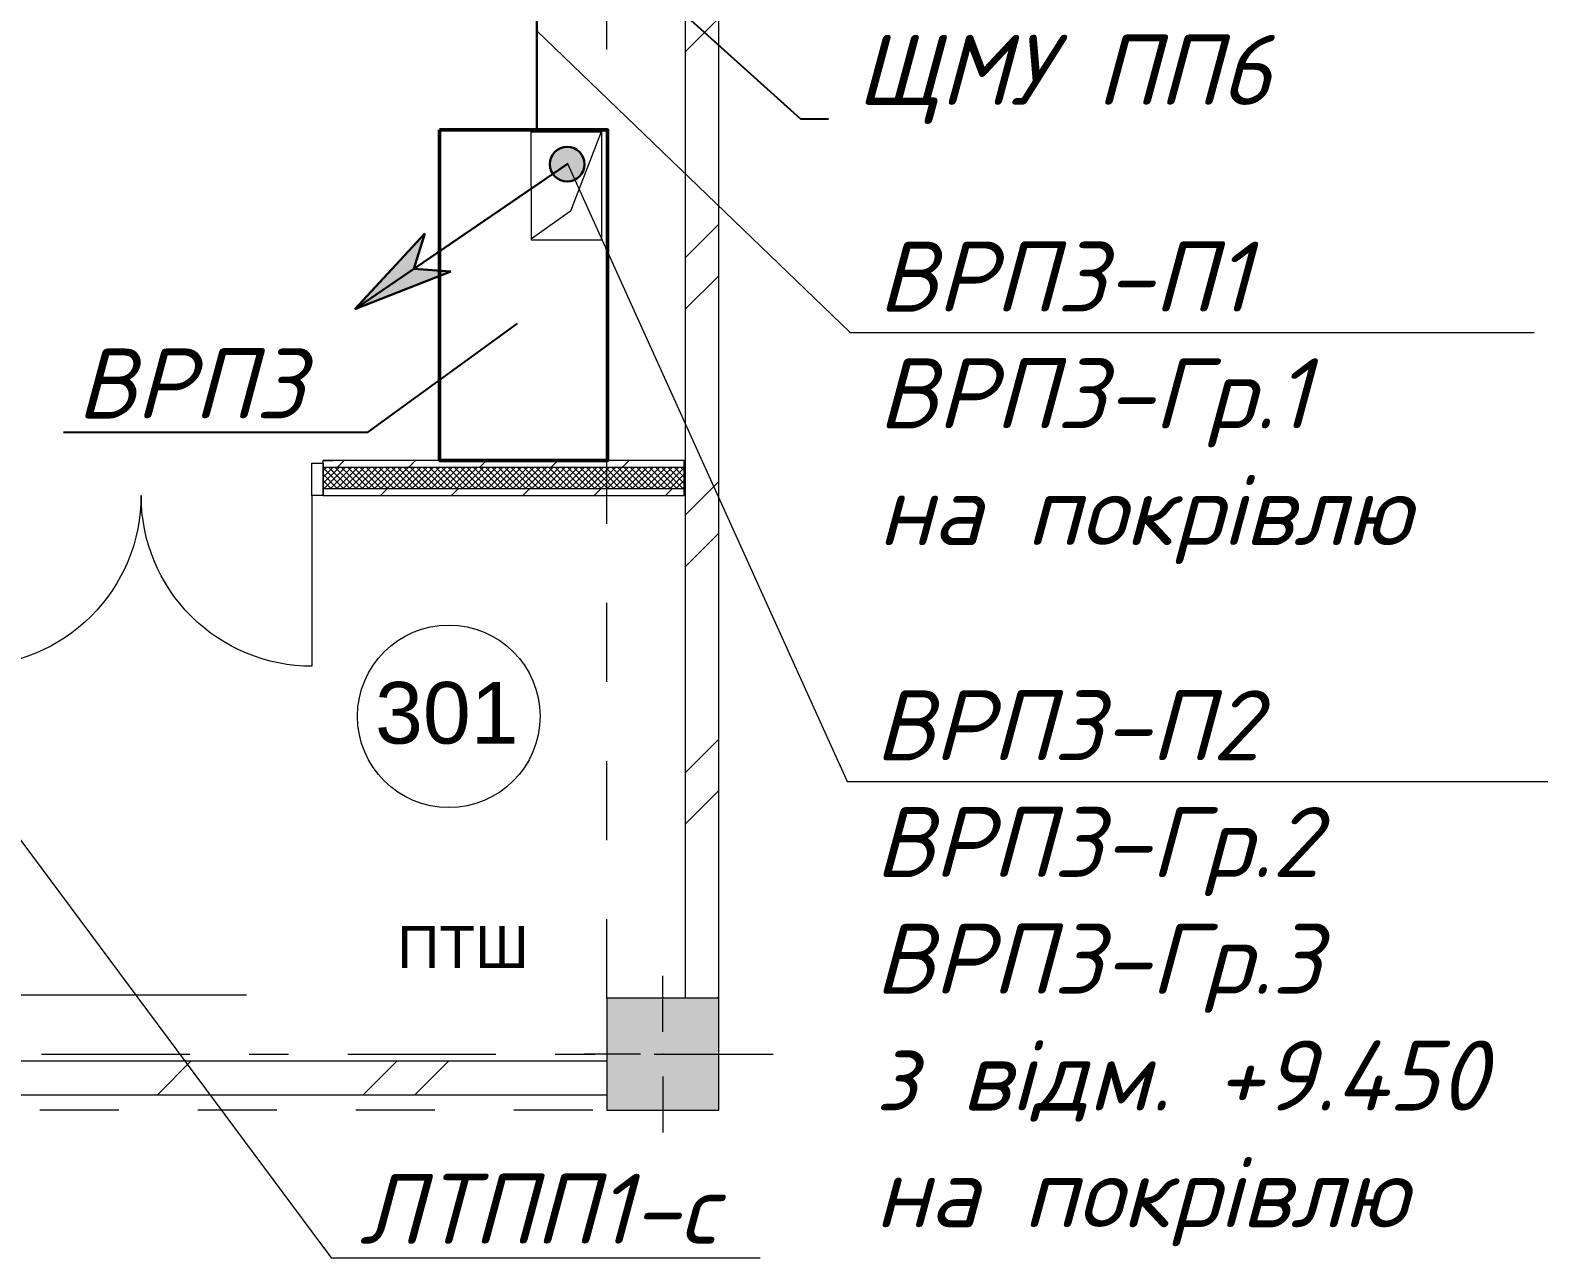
# Model space of a CAD drawing. Header units: millimetres. Extents: x -164867 to 807677, y -316775 to 513985.
# Drawn here: x 498299 to 503687, y 261214 to 265589 of the extents above; entities that cross this region are included whole.
import ezdxf
from ezdxf import colors
from ezdxf.entities.mleader import LeaderData, LeaderLine
from ezdxf.math import Vec2, Vec3

# ---------------------------------------------------------------- set-up
doc = ezdxf.new("R2010")
doc.units = ezdxf.units.MM
doc.linetypes.add('Штриховая', pattern=[564.444447, 282.222223, -282.222223])
doc.linetypes.add('Штрихштриховая', pattern=[1093.611073, 529.166651, -211.666656, 141.111112, -211.666656])
for name, color, linetype, lineweight in [('E_В лотку', 5, 'Kabl_in_Lotok', 30), ('E_Позначення', 7, 'Continuous', 15), ('E_Розп. мережі', 5, 'Continuous', 30), ('E_Щити', 1, 'Continuous', 50)]:
    doc.layers.add(name, color=color, linetype=linetype, lineweight=lineweight)
for name, color, linetype in [('АР-Осі', 7, 'Continuous'), ('колоны', 7, 'Continuous'), ('перегородки', 7, 'Continuous'), ('Экспликация', 7, 'Continuous')]:
    doc.layers.add(name, color=color, linetype=linetype)
doc.styles.add('ISO', font='isocpeui.ttf')
doc.styles.add('ГОСТ 2.304', font='isocpeui.ttf')
doc.styles.add('СГЕНЕРИР_СТИЛЬ_1', font='arial.ttf')
doc.linetypes.add('Kabl_in_Lotok', pattern='A,10,[130,ltypeshp.shx,S=1,R=0,X=0,Y=0],1,[130,ltypeshp.shx,S=1,R=90,X=0,Y=-1],1,[130,ltypeshp.shx,S=1,R=0,X=0,Y=0],10', length=22)

# ---------------------------------------------------------------- blocks, each defined once
blk = doc.blocks.new('_None')
blk = doc.blocks.new('+9450')
at = {"layer": 'колоны', "linetype": 'Continuous', "lineweight": 0}
blk.add_hatch(color=7, dxfattribs=at).paths.add_polyline_path([(6700, -200), (7100, -200), (7100, 200), (6700, 200)])
at = {"color": 253, "linetype": 'Штриховая', "lineweight": 18}
for p, q in [((6700, 200), (6700, 8745)), ((6650, -200), (3186.3, -200))]:
    blk.add_line(p, q, dxfattribs=at)
at = {"color": 7, "linetype": 'Continuous', "lineweight": 20}
blk.add_line((3196.2, 211.4), (5413.4, 211.4), dxfattribs=at)
at = {"layer": 'АР-Осі', "color": 7, "linetype": 'Штрихштриховая', "lineweight": 18}
blk.add_line((-786.6, 0), (7293.7, 0), dxfattribs=at)
at = {"layer": 'колоны', "color": 7, "linetype": 'Continuous', "lineweight": 18}
for p, q in [((6900, 80), (6900, 280)), ((7100, 200), (6700, 200)), ((6700, 200), (6700, -200)), ((7100, -200), (7100, 200)), ((6820, 0), (6620, 0)), ((6980, 0), (7180, 0)), ((6900, -80), (6900, -280)), ((6700, -200), (7100, -200))]:
    blk.add_line(p, q, dxfattribs=at)
blk.add_point((6900, 0), dxfattribs=at)
at = {"layer": 'перегородки', "color": 7, "linetype": 'Continuous', "lineweight": 20}
for p, q in [((7100, -25), (7100, 8450)), ((6980, 8300), (6980, 200)), ((5686.8, 2120), (5723.8, 2120)), ((5686.8, 2110), (5686.8, 2120)), ((6976.8, 2120), (5686.8, 2120)), ((5686.8, 2110), (5686.8, 2120)), ((5686.8, 2110), (5686.8, 2120)), ((5686.8, 2120), (5723.8, 2120)), ((5686.8, 2120), (5723.8, 2120)), ((5686.8, 2095), (5686.8, 2110)), ((5686.8, 2095), (5686.8, 2110)), ((5686.8, 2095), (5686.8, 2110)), ((6976.8, 1995), (6976.8, 2120)), ((5686.8, 2020), (5686.8, 2095)), ((5686.8, 2020), (5686.8, 2095)), ((5686.8, 2020), (5686.8, 2095)), ((5646.8, 1995), (5646.8, 1385)), ((5686.8, 1995), (5686.8, 2020)), ((5686.8, 1995), (5686.8, 2020)), ((5686.8, 1995), (5686.8, 2020)), ((5686.8, 1995), (5723.8, 1995)), ((5686.8, 1995), (6976.8, 1995)), ((5686.8, 1995), (5723.8, 1995)), ((5686.8, 1995), (5723.8, 1995)), ((6700, -25), (3186.3, -25)), ((3186.3, -145), (6700, -145))]:
    blk.add_line(p, q, dxfattribs=at)
at = {"layer": 'перегородки', "color": 7, "linetype": 'Continuous', "lineweight": 18}
for p, q in [((6980, 3578.7), (7100, 3698.7)), ((6980, 2843.3), (7100, 2963.3)), ((6980, 2659.4), (7100, 2779.4)), ((5646.8, 1995), (5646.8, 2110)), ((5646.8, 2110), (5686.8, 2110)), ((5686.8, 2110), (5686.8, 1995)), ((5736.7, 2095), (5761.7, 2120)), ((5991.3, 2095), (6016.3, 2120)), ((6245.9, 2095), (6270.9, 2120)), ((6500.4, 2095), (6525.4, 2120)), ((6755, 2095), (6780, 2120)), ((5686.8, 2083), (5698.8, 2095)), ((5686.8, 2060.6), (5721.2, 2095)), ((5686.8, 2038.1), (5743.7, 2095)), ((6976.8, 2095), (5686.8, 2095)), ((5759.7, 2020), (5686.8, 2092.9)), ((5737.3, 2020), (5686.8, 2070.5)), ((5714.8, 2020), (5686.8, 2048)), ((5691.1, 2020), (5766.1, 2095)), ((5782.2, 2020), (5707.2, 2095)), ((5713.6, 2020), (5788.6, 2095)), ((5804.6, 2020), (5729.6, 2095)), ((5736, 2020), (5811, 2095)), ((5827.1, 2020), (5752.1, 2095)), ((5758.5, 2020), (5833.5, 2095)), ((5849.5, 2020), (5774.5, 2095)), ((5780.9, 2020), (5855.9, 2095)), ((5872, 2020), (5797, 2095)), ((5803.4, 2020), (5878.4, 2095)), ((5894.4, 2020), (5819.4, 2095)), ((5825.8, 2020), (5900.8, 2095)), ((5916.9, 2020), (5841.9, 2095)), ((5848.3, 2020), (5923.3, 2095)), ((5939.3, 2020), (5864.3, 2095)), ((5870.7, 2020), (5945.7, 2095)), ((5961.8, 2020), (5886.8, 2095)), ((5893.2, 2020), (5968.2, 2095)), ((5984.2, 2020), (5909.2, 2095)), ((5915.6, 2020), (5990.6, 2095)), ((6006.7, 2020), (5931.7, 2095)), ((5938.1, 2020), (6013.1, 2095)), ((6029.1, 2020), (5954.1, 2095)), ((5960.5, 2020), (6035.5, 2095)), ((6051.6, 2020), (5976.6, 2095)), ((5983, 2020), (6058, 2095)), ((6074, 2020), (5999, 2095)), ((6005.4, 2020), (6080.4, 2095)), ((6096.5, 2020), (6021.5, 2095)), ((6027.9, 2020), (6102.9, 2095)), ((6118.9, 2020), (6043.9, 2095)), ((6050.3, 2020), (6125.3, 2095)), ((6141.4, 2020), (6066.4, 2095)), ((6072.8, 2020), (6147.8, 2095)), ((6163.8, 2020), (6088.8, 2095)), ((6095.2, 2020), (6170.2, 2095)), ((6186.3, 2020), (6111.3, 2095)), ((6117.7, 2020), (6192.7, 2095)), ((6208.8, 2020), (6133.8, 2095)), ((6140.1, 2020), (6215.1, 2095)), ((6231.2, 2020), (6156.2, 2095)), ((6162.6, 2020), (6237.6, 2095)), ((6253.7, 2020), (6178.7, 2095)), ((6185, 2020), (6260, 2095)), ((6276.1, 2020), (6201.1, 2095)), ((6207.5, 2020), (6282.5, 2095)), ((6298.6, 2020), (6223.6, 2095)), ((6229.9, 2020), (6304.9, 2095)), ((6321, 2020), (6246, 2095)), ((6252.4, 2020), (6327.4, 2095)), ((6343.5, 2020), (6268.5, 2095)), ((6274.8, 2020), (6349.8, 2095)), ((6365.9, 2020), (6290.9, 2095)), ((6297.3, 2020), (6372.3, 2095)), ((6388.4, 2020), (6313.4, 2095)), ((6319.7, 2020), (6394.7, 2095)), ((6410.8, 2020), (6335.8, 2095)), ((6342.2, 2020), (6417.2, 2095)), ((6433.3, 2020), (6358.3, 2095)), ((6364.6, 2020), (6439.6, 2095)), ((6455.7, 2020), (6380.7, 2095)), ((6387.1, 2020), (6462.1, 2095)), ((6478.2, 2020), (6403.2, 2095)), ((6409.5, 2020), (6484.5, 2095)), ((6500.6, 2020), (6425.6, 2095)), ((6432, 2020), (6507, 2095)), ((6523.1, 2020), (6448.1, 2095)), ((6454.4, 2020), (6529.4, 2095)), ((6545.5, 2020), (6470.5, 2095)), ((6476.9, 2020), (6551.9, 2095)), ((6568, 2020), (6493, 2095)), ((6499.3, 2020), (6574.3, 2095)), ((6590.4, 2020), (6515.4, 2095)), ((6521.8, 2020), (6596.8, 2095)), ((6612.9, 2020), (6537.9, 2095)), ((6544.2, 2020), (6619.2, 2095)), ((6635.3, 2020), (6560.3, 2095)), ((6566.7, 2020), (6641.7, 2095)), ((6657.8, 2020), (6582.8, 2095)), ((6589.1, 2020), (6664.1, 2095)), ((6680.2, 2020), (6605.2, 2095)), ((6611.6, 2020), (6686.6, 2095)), ((6702.7, 2020), (6627.7, 2095)), ((6634, 2020), (6709, 2095)), ((6725.1, 2020), (6650.1, 2095)), ((6656.5, 2020), (6731.5, 2095)), ((6747.6, 2020), (6672.6, 2095)), ((6678.9, 2020), (6753.9, 2095)), ((6770, 2020), (6695, 2095)), ((6701.4, 2020), (6776.4, 2095)), ((6792.5, 2020), (6717.5, 2095)), ((6723.8, 2020), (6798.8, 2095)), ((6814.9, 2020), (6739.9, 2095)), ((6746.3, 2020), (6821.3, 2095)), ((6837.4, 2020), (6762.4, 2095)), ((6768.7, 2020), (6843.7, 2095)), ((6859.8, 2020), (6784.8, 2095)), ((6791.2, 2020), (6866.2, 2095)), ((6882.3, 2020), (6807.3, 2095)), ((6813.6, 2020), (6888.6, 2095)), ((6904.7, 2020), (6829.7, 2095)), ((6836.1, 2020), (6911.1, 2095)), ((6927.2, 2020), (6852.2, 2095)), ((6858.5, 2020), (6933.5, 2095)), ((6949.6, 2020), (6874.6, 2095)), ((6881, 2020), (6956, 2095)), ((6972.1, 2020), (6897.1, 2095)), ((6903.4, 2020), (6976.8, 2093.4)), ((6976.8, 2037.7), (6919.5, 2095)), ((6925.9, 2020), (6976.8, 2070.9)), ((6976.8, 2060.2), (6942, 2095)), ((6948.3, 2020), (6976.8, 2048.5)), ((6976.8, 2082.6), (6964.4, 2095)), ((5686.8, 1995), (5646.8, 1995)), ((5692.4, 2020), (5686.8, 2025.6)), ((5686.8, 2020), (6976.8, 2020)), ((5891.3, 1995), (5916.3, 2020)), ((6145.9, 1995), (6170.9, 2020)), ((6400.4, 1995), (6425.4, 2020)), ((6655, 1995), (6680, 2020)), ((6909.5, 1995), (6934.5, 2020)), ((6970.8, 2020), (6976.8, 2026)), ((6980, 1924), (7100, 2044)), ((6980, 1740.2), (7100, 1860.2)), ((6980, 1004.8), (7100, 1124.8)), ((6980, 820.9), (7100, 940.9)), ((7094.5, 200), (7100, 205.5)), ((5094.8, -145), (5214.8, -25)), ((5830.2, -145), (5950.2, -25)), ((6014.1, -145), (6134.1, -25))]:
    blk.add_line(p, q, dxfattribs=at)
at = {"layer": 'перегородки', "color": 7, "linetype": 'Continuous', "lineweight": 20, "extrusion": (0, 0, -1)}
for centre, major_axis in [((4426.8, 1995), (-431.3, 431.3)), ((5646.8, 1995), (431.3, 431.3))]:
    blk.add_ellipse(centre, major_axis=major_axis, ratio=1, start_param=2.356194, end_param=3.926991, dxfattribs=at)
at = {"layer": 'Экспликация', "color": 7, "linetype": 'Continuous', "lineweight": 20}
blk.add_circle((6135.6, 1206.2), 325.9, dxfattribs=at)
at = {"color": 7, "style": 'СГЕНЕРИР_СТИЛЬ_1'}
blk.add_text('ПТШ', height=150, dxfattribs=at).set_placement((5951.3, 307.5))
at = {"layer": 'Экспликация', "color": 7, "style": 'СГЕНЕРИР_СТИЛЬ_1'}
blk.add_text('301', height=220, dxfattribs=at).set_placement((5872.3, 1108.8))
blk = doc.blocks.new('*U18')
at = {"lineweight": -2}
h = blk.add_hatch(color=256, dxfattribs=at)
edge = h.paths.add_edge_path()
edge.add_arc((0.07, 0), 1.28, 0, 360)
h = blk.add_hatch(color=256, dxfattribs=at)
h.paths.add_polyline_path([(8.88, -16.13), (4.02, -10.62), (6.45, -11.65)])
h.paths.add_polyline_path([(8.88, -16.13), (6.45, -11.65), (6.9, -9.05)])
for p, q in [((0.11, 0), (8.88, -16.13)), ((6.45, -11.65), (6.9, -9.05)), ((8.88, -16.13), (6.9, -9.05)), ((8.88, -16.13), (4.02, -10.62)), ((4.02, -10.62), (6.45, -11.65))]:
    blk.add_line(p, q, dxfattribs=at)
blk.add_circle((0.11, 0), 1.24, dxfattribs=at)

msp = doc.modelspace()

# ---------------------------------------------------------------- linework, layer by layer
at = {"layer": 'E_Розп. мережі', "ltscale": 100}
msp.add_lwpolyline([(500108.29, 265940.27), (500108.29, 265233.54)], dxfattribs=at)

# ---------------------------------------------------------------- block references
at = {"layer": 'E_Розп. мережі'}
msp.add_blockref('+9450', (493658.56, 261933.54), dxfattribs=at)

# ---------------------------------------------------------------- next in the draw order: leaders
at = {"layer": 'E_Позначення'}
ml = msp.add_multileader_mtext('Standard', dxfattribs=at)
ml.set_content('ВРП2-ЩМУ ДВ2\\Pз відм. 0.000\\PВРП8.2-ЩМУ ДВ4\\PВРП8.2-ЩМУ ПП1\\PВРП8.2-ЩМУ ПП2\\PВРП8.2-ЩМУ ПП3\\PВРП8.2-ЩМУ ПП4\\PВРП8.2-ЩМУ ПП5\\PВРП8.2-ЩМУ ПП6\\PВРП8.2-ЩМУ ПП7\\PВРП8.2-ЩМУ ПП8\\PВРП8.2-ЩМУ ПП9\\PЛТПП1-с\\PВРП8.2-Л1\\PВРП8.2-Л2\\PВРП8.2-Л3\\Pз відм. +9.450', color=256, style='ГОСТ 2.304')
ml.set_leader_properties(color=256, linetype='ByLayer', lineweight=-1)
ml.set_arrow_properties(name='NONE')
ml.build(insert=Vec2(0, 0))
ml.multileader.update_dxf_attribs({"has_dogleg": 0, "text_left_attachment_type": 6, "text_right_attachment_type": 6, "dogleg_length": 0, "arrow_head_size": 1})
ctx = ml.context
ctx.base_point, ctx.char_height, ctx.arrow_head_size, ctx.landing_gap_size, ctx.plane_origin = Vec3(507824.05, 268124.42), 250, 1, 100, Vec3(519334.62, 265191.2)
ctx.left_attachment, ctx.right_attachment = 6, 6
notes = []
notes.append((ctx, [(0, (1, 1, 0), (507824.05, 268124.42), (1, 0), 0, [(0, [(500252.3, 266999.27)], 0, [])])]))
ctx.mtext.insert, ctx.mtext.flow_direction = Vec3(507924.05, 268424.42), 5
ctx.mtext.has_bg_fill, ctx.mtext.bg_color, ctx.mtext.bg_scale_factor, ctx.mtext.bg_transparency, ctx.mtext.use_window_bg_color = 1, -1027028792, 1.5, 0, 1
at = {"layer": 'E_Позначення', "color": 7, "lineweight": 9}
ml = msp.add_multileader_mtext('Standard', dxfattribs=at)
ml.set_content('ВРП3', color=7, style='ISO')
ml.set_leader_properties()
ml.set_arrow_properties(name='NONE')
ml.build(insert=Vec2(0, 0))
ml.multileader.update_dxf_attribs({"has_text_frame": 1, "text_left_attachment_type": 7, "text_right_attachment_type": 8, "dogleg_length": 100, "arrow_head_size": 200})
ctx = ml.context
ctx.base_point, ctx.char_height, ctx.arrow_head_size, ctx.landing_gap_size, ctx.plane_origin = Vec3(498365.75, 264202.95), 250, 200, 100, Vec3(406175.05, 268377.07)
ctx.left_attachment, ctx.right_attachment = 7, 8
notes.append((ctx, [(0, (1, 1, 0), (499502.3, 264152.95), (-1, 0), 100, [(0, [(500038.56, 264542.77)], 0, [])])]))
ctx.mtext.insert, ctx.mtext.line_spacing_factor, ctx.mtext.flow_direction = Vec3(498465.75, 264452.95), 0.72, 5
ctx.mtext.has_bg_fill, ctx.mtext.bg_color, ctx.mtext.bg_scale_factor, ctx.mtext.bg_transparency, ctx.mtext.use_window_bg_color = 1, -1027028792, 1.5, 0, 1
for ctx, leaders in notes:
    for number, flags, end, landing, length, lines in leaders:
        leader = LeaderData()
        leader.index, (leader.has_last_leader_line, leader.has_dogleg_vector, leader.attachment_direction) = number, flags
        leader.last_leader_point, leader.dogleg_vector, leader.dogleg_length = Vec3(end), Vec3(landing), length
        for number, points, colour, breaks in lines:
            line = LeaderLine()
            line.index, line.vertices, line.color, line.breaks = number, Vec3.list(points), colors.encode_raw_color(colour), breaks
            leader.lines.append(line)
        ctx.leaders.append(leader)

# ---------------------------------------------------------------- next in the draw order: leaders
ml = msp.add_multileader_mtext('Standard', dxfattribs=at)
ml.set_content('ЩМУ ПП6', color=7, style='ISO')
ml.set_leader_properties()
ml.set_arrow_properties(name='NONE')
ml.build(insert=Vec2(0, 0))
ml.multileader.update_dxf_attribs({"has_text_frame": 1, "text_left_attachment_type": 7, "text_right_attachment_type": 8, "dogleg_length": 100, "arrow_head_size": 200})
ctx = ml.context
ctx.base_point, ctx.char_height, ctx.arrow_head_size, ctx.landing_gap_size, ctx.plane_origin = Vec3(501150.93, 265272.78), 250, 200, 100, Vec3(455756.24, 261460.31)
ctx.left_attachment, ctx.right_attachment = 7, 8
notes = []
notes.append((ctx, [(1, (1, 1, 0), (501050.93, 265272.78), (1, 0), 100, [(0, [(500245.9, 265996.59)], 0, [])])]))
ctx.mtext.insert, ctx.mtext.line_spacing_factor, ctx.mtext.flow_direction = Vec3(501250.93, 265572.78), 0.72, 5
ctx.mtext.has_bg_fill, ctx.mtext.bg_color, ctx.mtext.bg_scale_factor, ctx.mtext.bg_transparency, ctx.mtext.use_window_bg_color = 1, -1027028792, 1.5, 0, 1
at = {"layer": 'E_Позначення'}
ml = msp.add_multileader_mtext('Standard', dxfattribs=at)
ml.set_content('ЛТПП1-с\\PПП5-с', color=256, style='ГОСТ 2.304')
ml.set_leader_properties(color=256, linetype='ByLayer', lineweight=-1)
ml.set_arrow_properties(name='NONE')
ml.build(insert=Vec2(0, 0))
ml.multileader.update_dxf_attribs({"has_dogleg": 0, "text_left_attachment_type": 6, "text_right_attachment_type": 6, "dogleg_length": 0, "arrow_head_size": 1})
ctx = ml.context
ctx.base_point, ctx.char_height, ctx.arrow_head_size, ctx.landing_gap_size, ctx.plane_origin = Vec3(499374.61, 261206.5), 250, 1, 100, Vec3(514251.06, 262465.77)
ctx.left_attachment, ctx.right_attachment = 6, 6
notes.append((ctx, [(0, (1, 1, 0), (499374.61, 261206.5), (1, 0), 0, [(0, [(498235.06, 262737.94)], 0, [])])]))
ctx.mtext.insert, ctx.mtext.flow_direction = Vec3(499474.61, 261506.5), 5
ctx.mtext.has_bg_fill, ctx.mtext.bg_color, ctx.mtext.bg_scale_factor, ctx.mtext.bg_transparency, ctx.mtext.use_window_bg_color = 1, -1027028792, 1.5, 0, 1
for ctx, leaders in notes:
    for number, flags, end, landing, length, lines in leaders:
        leader = LeaderData()
        leader.index, (leader.has_last_leader_line, leader.has_dogleg_vector, leader.attachment_direction) = number, flags
        leader.last_leader_point, leader.dogleg_vector, leader.dogleg_length = Vec3(end), Vec3(landing), length
        for number, points, colour, breaks in lines:
            line = LeaderLine()
            line.index, line.vertices, line.color, line.breaks = number, Vec3.list(points), colors.encode_raw_color(colour), breaks
            leader.lines.append(line)
        ctx.leaders.append(leader)

# ---------------------------------------------------------------- next in the draw order: leaders
ml = msp.add_multileader_mtext('Standard', dxfattribs=at)
ml.set_content('ПП1-с\\PПП2-с\\PДВ2-с\\PДВ4-с\\Pна покрівлю\\P(через відм. +5.400)\\PПП3-с\\PПП7-с\\Pна відм. -4.050', color=256, style='ГОСТ 2.304')
ml.set_leader_properties(color=256, linetype='ByLayer', lineweight=-1)
ml.set_arrow_properties(name='NONE')
ml.build(insert=Vec2(0, 0))
ml.multileader.update_dxf_attribs({"has_dogleg": 0, "text_left_attachment_type": 6, "text_right_attachment_type": 6, "dogleg_length": 0, "arrow_head_size": 1})
ctx = ml.context
ctx.base_point, ctx.char_height, ctx.arrow_head_size, ctx.landing_gap_size, ctx.plane_origin = Vec3(503815.82, 266904.69), 250, 1, 100, Vec3(528519.68, 262066.39)
ctx.left_attachment, ctx.right_attachment = 6, 6
notes = []
notes.append((ctx, [(0, (1, 1, 0), (503815.82, 266904.69), (1, 0), 0, [(0, [(500257.76, 266667.93)], 0, [])])]))
ctx.mtext.insert, ctx.mtext.flow_direction = Vec3(503915.82, 267204.69), 5
ctx.mtext.has_bg_fill, ctx.mtext.bg_color, ctx.mtext.bg_scale_factor, ctx.mtext.bg_transparency, ctx.mtext.use_window_bg_color = 1, -1027028792, 1.5, 0, 1
for ctx, leaders in notes:
    for number, flags, end, landing, length, lines in leaders:
        leader = LeaderData()
        leader.index, (leader.has_last_leader_line, leader.has_dogleg_vector, leader.attachment_direction) = number, flags
        leader.last_leader_point, leader.dogleg_vector, leader.dogleg_length = Vec3(end), Vec3(landing), length
        for number, points, colour, breaks in lines:
            line = LeaderLine()
            line.index, line.vertices, line.color, line.breaks = number, Vec3.list(points), colors.encode_raw_color(colour), breaks
            leader.lines.append(line)
        ctx.leaders.append(leader)

# ---------------------------------------------------------------- next in the draw order: linework, layer by layer
at = {"layer": 'E_Щити'}
msp.add_lwpolyline([(499761.4, 265233.54), (500361.4, 265233.54), (500361.4, 264053.54), (499761.4, 264053.54)], close=True, dxfattribs=at)
at = {"layer": 'E_Щити', "color": 2, "lineweight": 5}
msp.add_lwpolyline([(500339.57, 265225.96), (500339.57, 264839.53), (500089.57, 264839.53), (500088.56, 265225.96), (500338.56, 265225.96), (500229.22, 264942.8), (500089.57, 264844.49)], dxfattribs=at)

# ---------------------------------------------------------------- next in the draw order: block references
at = {"layer": 'E_В лотку', "ltscale": 100, "xscale": 50.00000000000002, "yscale": 50.00000000000002, "zscale": 50.00000000000002, "rotation": 275.7263804646432}
msp.add_blockref('*U18', (500216.75, 265116.24), dxfattribs=at)

# ---------------------------------------------------------------- next in the draw order: leaders
at = {"layer": 'E_Позначення'}
ml = msp.add_multileader_mtext('Standard', dxfattribs=at)
ml.set_content('ВРП3-П2\\PВРП3-Гр.2\\PВРП3-Гр.3\\P\\pxql;з відм. +9.450\\Pна покрівлю', color=256, style='ГОСТ 2.304')
ml.set_leader_properties(color=256, linetype='ByLayer', lineweight=-1)
ml.set_arrow_properties(name='NONE')
ml.build(insert=Vec2(0, 0))
ml.multileader.update_dxf_attribs({"has_dogleg": 0, "text_left_attachment_type": 6, "text_right_attachment_type": 6, "dogleg_length": 0, "arrow_head_size": 1})
ctx = ml.context
ctx.base_point, ctx.char_height, ctx.arrow_head_size, ctx.landing_gap_size, ctx.plane_origin = Vec3(501216.69, 262907.57), 250, 1, 100, Vec3(510785.04, 267614.21)
ctx.left_attachment, ctx.right_attachment = 6, 6
notes = []
notes.append((ctx, [(0, (1, 1, 0), (501216.69, 262907.57), (1, 0), 0, [(0, [(500216.75, 265116.24)], 0, [])])]))
ctx.mtext.insert, ctx.mtext.flow_direction = Vec3(501316.69, 263232.57), 5
ctx.mtext.has_bg_fill, ctx.mtext.bg_color, ctx.mtext.bg_scale_factor, ctx.mtext.bg_transparency, ctx.mtext.use_window_bg_color = 1, -1027028792, 1.5, 0, 1
for ctx, leaders in notes:
    for number, flags, end, landing, length, lines in leaders:
        leader = LeaderData()
        leader.index, (leader.has_last_leader_line, leader.has_dogleg_vector, leader.attachment_direction) = number, flags
        leader.last_leader_point, leader.dogleg_vector, leader.dogleg_length = Vec3(end), Vec3(landing), length
        for number, points, colour, breaks in lines:
            line = LeaderLine()
            line.index, line.vertices, line.color, line.breaks = number, Vec3.list(points), colors.encode_raw_color(colour), breaks
            leader.lines.append(line)
        ctx.leaders.append(leader)

# ---------------------------------------------------------------- next in the draw order: leaders
ml = msp.add_multileader_mtext('Standard', dxfattribs=at)
ml.set_content('ВРП3-П1\\PВРП3-Гр.1\\Pна покрівлю', color=256, style='ГОСТ 2.304')
ml.set_leader_properties(color=256, linetype='ByLayer', lineweight=-1)
ml.set_arrow_properties(name='NONE')
ml.build(insert=Vec2(0, 0))
ml.multileader.update_dxf_attribs({"has_dogleg": 0, "text_left_attachment_type": 6, "text_right_attachment_type": 6, "dogleg_length": 0, "arrow_head_size": 1})
ctx = ml.context
ctx.base_point, ctx.char_height, ctx.arrow_head_size, ctx.landing_gap_size, ctx.plane_origin = Vec3(501227.89, 264509.53), 250, 1, 100, Vec3(509532.63, 270420.68)
ctx.left_attachment, ctx.right_attachment = 6, 6
notes = []
notes.append((ctx, [(0, (1, 1, 0), (501227.89, 264509.53), (1, 0), 0, [(0, [(500108.29, 265586.91)], 0, [])])]))
ctx.mtext.insert, ctx.mtext.flow_direction = Vec3(501327.89, 264834.53), 5
ctx.mtext.has_bg_fill, ctx.mtext.bg_color, ctx.mtext.bg_scale_factor, ctx.mtext.bg_transparency, ctx.mtext.use_window_bg_color = 1, -1027028792, 1.5, 0, 1
for ctx, leaders in notes:
    for number, flags, end, landing, length, lines in leaders:
        leader = LeaderData()
        leader.index, (leader.has_last_leader_line, leader.has_dogleg_vector, leader.attachment_direction) = number, flags
        leader.last_leader_point, leader.dogleg_vector, leader.dogleg_length = Vec3(end), Vec3(landing), length
        for number, points, colour, breaks in lines:
            line = LeaderLine()
            line.index, line.vertices, line.color, line.breaks = number, Vec3.list(points), colors.encode_raw_color(colour), breaks
            leader.lines.append(line)
        ctx.leaders.append(leader)

doc.saveas('drawing.dxf')
